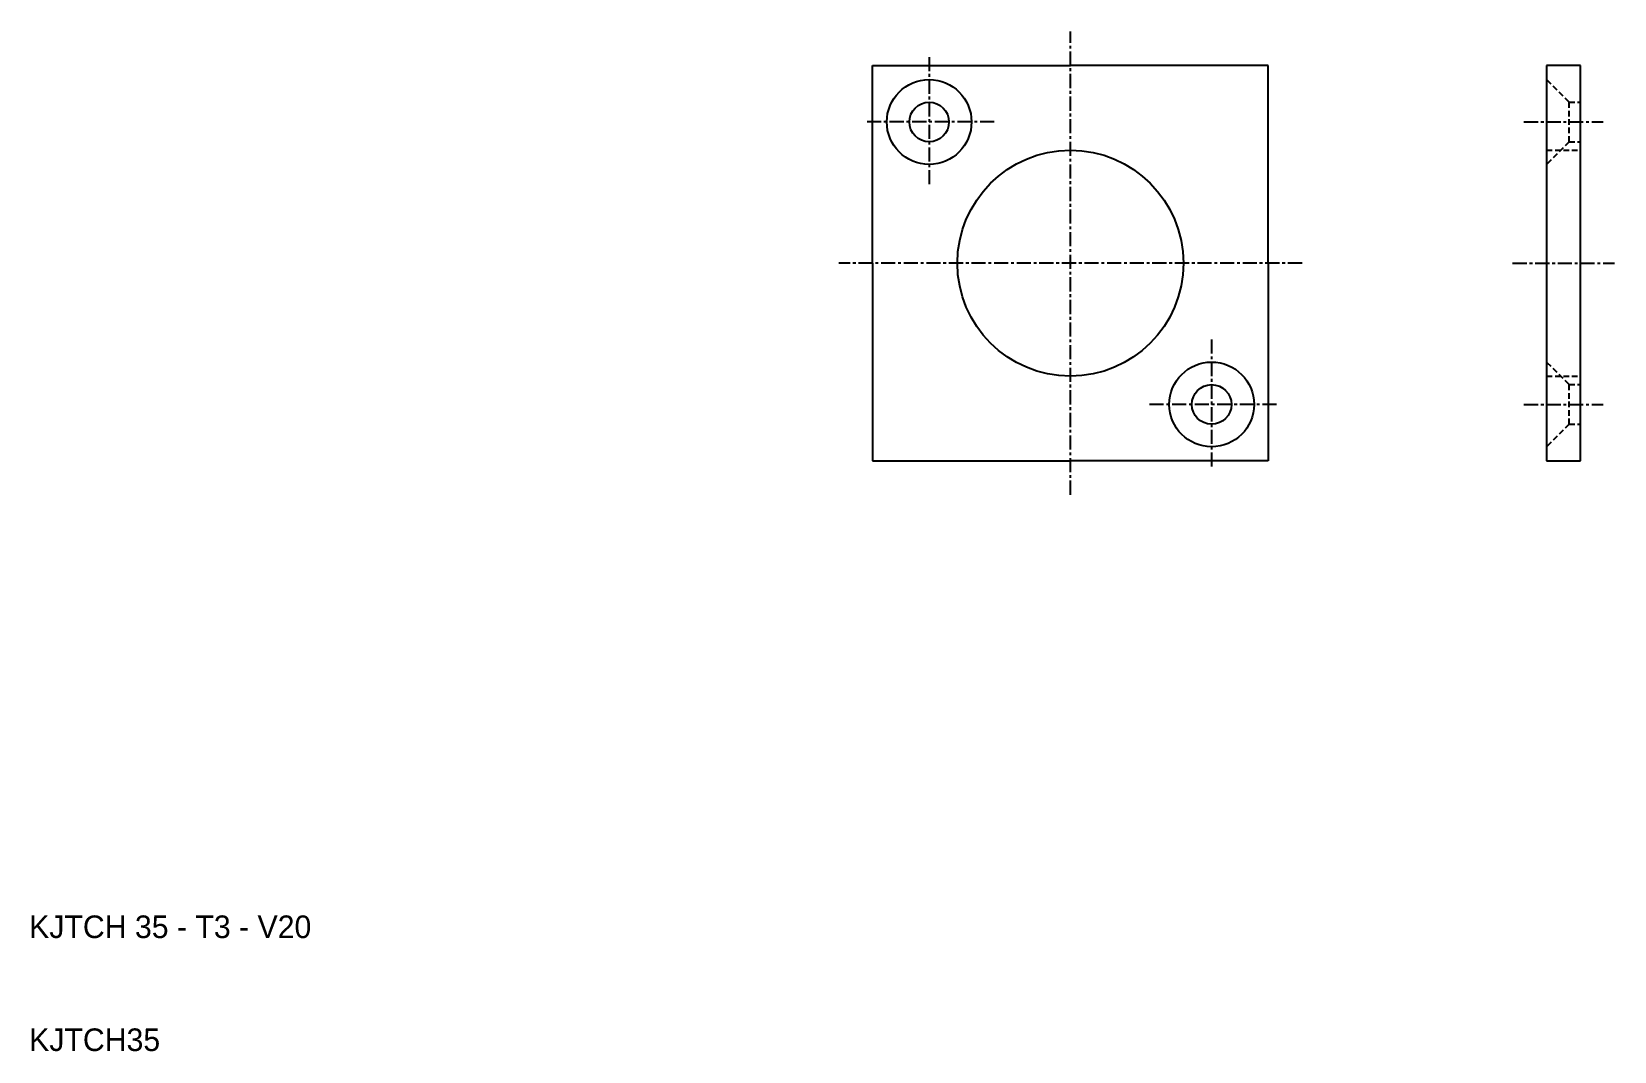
# Model space of a CAD drawing. Extents: x 10 to 150, y 10 to 100.
import ezdxf

# ---------------------------------------------------------------- set-up
doc = ezdxf.new("R2010")
doc.units = 0
doc.linetypes.add('CENTER', pattern=[2, 1.25, -0.25, 0.25, -0.25])
doc.linetypes.add('DASHED', pattern=[0.75, 0.5, -0.25])
doc.layers.get('0').update_dxf_attribs({"linetype": 'CONTINUOUS'})
doc.layers.add('CENTER', color=1, linetype='CENTER')

msp = doc.modelspace()

# ---------------------------------------------------------------- linework, layer by layer
at = {"color": 7, "linetype": 'CONTINUOUS'}
for p, q in [((84.65, 79.74), (84.65, 97.24)), ((84.65, 97.24), (102.15, 97.24)), ((119.65, 97.24), (102.15, 97.24)), ((119.65, 79.74), (119.65, 97.24)), ((144.29, 97.24), (144.29, 62.24)), ((147.29, 97.24), (144.29, 97.24)), ((147.29, 62.24), (147.29, 97.24)), ((84.65, 79.74), (84.65, 62.24)), ((119.65, 79.74), (119.65, 62.24)), ((84.65, 62.24), (102.15, 62.24)), ((119.65, 62.24), (102.15, 62.24)), ((144.29, 62.24), (147.29, 62.24))]:
    msp.add_line(p, q, dxfattribs=at)
at = {"color": 3, "linetype": 'DASHED'}
for p, q in [((146.29, 93.99), (144.29, 95.99)), ((146.29, 90.49), (146.29, 93.99)), ((146.29, 93.99), (147.29, 93.99)), ((146.29, 90.49), (144.29, 88.49)), ((144.29, 89.74), (147.29, 89.74)), ((146.29, 90.49), (147.29, 90.49)), ((146.29, 68.99), (144.29, 70.99)), ((144.29, 69.74), (147.29, 69.74)), ((146.29, 65.49), (146.29, 68.99)), ((146.29, 68.99), (147.29, 68.99)), ((146.29, 65.49), (144.29, 63.49)), ((146.29, 65.49), (147.29, 65.49))]:
    msp.add_line(p, q, dxfattribs=at)
at = {"color": 7, "linetype": 'CONTINUOUS'}
for centre, radius in [((89.65, 92.24), 3.75), ((89.65, 92.24), 1.75), ((102.15, 79.74), 10), ((114.65, 67.24), 3.75), ((114.65, 67.24), 1.75)]:
    msp.add_circle(centre, radius, dxfattribs=at)
at = {"layer": 'CENTER', "color": 1, "linetype": 'CENTER'}
for p, q in [((102.15, 59.24), (102.15, 100.24)), ((89.65, 97.99), (89.65, 86.49)), ((95.4, 92.24), (83.9, 92.24)), ((142.29, 92.24), (149.29, 92.24)), ((122.65, 79.74), (81.65, 79.74)), ((141.29, 79.74), (150.29, 79.74)), ((114.65, 72.99), (114.65, 61.49)), ((120.4, 67.24), (108.9, 67.24)), ((142.29, 67.24), (149.29, 67.24))]:
    msp.add_line(p, q, dxfattribs=at)

# ---------------------------------------------------------------- texts
at = {"color": 7, "linetype": 'CONTINUOUS'}
for s, p in [('KJTCH 35 - T3 - V20', (10, 20)), ('KJTCH35', (10, 10))]:
    msp.add_text(s, height=2, dxfattribs=at).set_placement(p)

doc.saveas('drawing.dxf')
